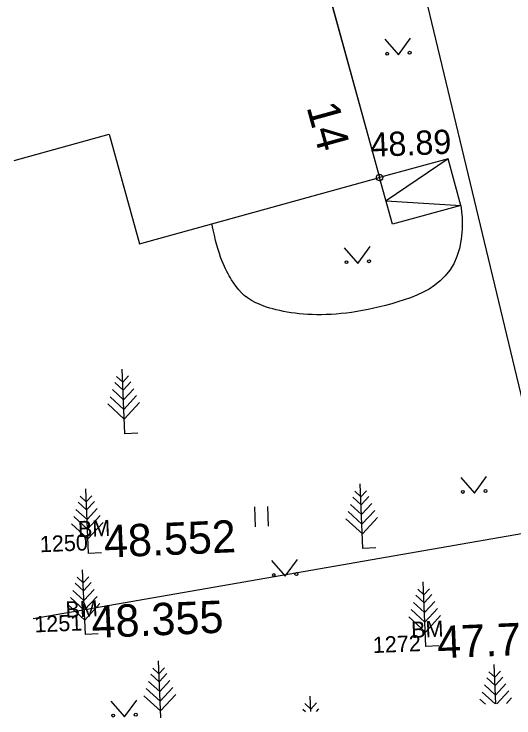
# Model space of a CAD drawing. Extents: x 641999 to 642085, y 6456465 to 6456594.
# Drawn here: x 642003.83 to 642019.4, y 6456464.94 to 6456486.83 of the extents above; entities that cross this region are included whole.
import ezdxf

# ---------------------------------------------------------------- set-up
doc = ezdxf.new("R2010")
doc.units = 0
for name, color, linetype in [('KQLVIKUD', 7, 'Continuous'), ('Level 1', 7, 'Continuous'), ('Level 12', 7, 'Continuous'), ('Level 13', 7, 'Continuous'), ('Level 14', 7, 'Continuous'), ('Level 15', 7, 'Continuous'), ('Level 16', 7, 'Continuous'), ('Level 17', 7, 'Continuous'), ('Level 18', 7, 'Continuous'), ('Level 21', 7, 'Continuous'), ('Level 23', 7, 'Continuous'), ('Level 24', 7, 'Continuous'), ('Level 30', 7, 'Continuous'), ('Level 31', 7, 'Continuous'), ('Level 40', 7, 'Continuous'), ('Level 41', 7, 'Continuous'), ('Level 49', 7, 'Continuous'), ('Level 5', 7, 'Continuous'), ('Level 53', 7, 'Continuous'), ('Level 54', 7, 'Continuous'), ('Level 62', 7, 'Continuous'), ('Level 63', 7, 'Continuous'), ('Level 7', 7, 'Continuous'), ('Level 9', 7, 'Continuous'), ('RESTKAEV', 7, 'Continuous')]:
    doc.layers.add(name, color=color, linetype=linetype)

# ---------------------------------------------------------------- blocks, each defined once
blk = doc.blocks.new('PUNKT9')
at = {"layer": 'Level 12'}
blk.add_circle((0, 0), 100, dxfattribs=at)
blk = doc.blocks.new('KMURU5')
at = {"layer": 'Level 15'}
for p, q in [((-403, 505), (0, 0)), ((0, 0), (397, 505))]:
    blk.add_line(p, q, dxfattribs=at)
for centre, radius in [((-353, 55), 42.8), ((347, 55), 45.2)]:
    blk.add_circle(centre, radius, dxfattribs=at)
blk = doc.blocks.new('KMAND6')
at = {"layer": 'Level 7'}
for p, q in [((0, 0), (0, 2000)), ((0, 1600), (-181.08, 1781.08)), ((0, 1600), (181.08, 1781.08)), ((0, 1350), (-248.65, 1598.65)), ((0, 1350), (248.65, 1598.65)), ((0, 1050), (-329.73, 1379.73)), ((0, 1050), (329.73, 1379.73)), ((0, 750), (-410.81, 1160.81)), ((0, 750), (410.81, 1160.81)), ((0, 450), (-491.89, 941.89)), ((0, 450), (491.89, 941.89)), ((400, 0), (0, 0))]:
    blk.add_line(p, q, dxfattribs=at)
blk = doc.blocks.new('KHEIN6')
at = {"layer": 'Level 15'}
for p, q in [((0, 620.11), (0, 0)), ((405.61, 608.83), (405.61, 0))]:
    blk.add_line(p, q, dxfattribs=at)
blk = doc.blocks.new('PUNK11')
at = {"layer": 'KQLVIKUD'}
blk.add_circle((0, 0), 100, dxfattribs=at)
blk = doc.blocks.new('KMURU7')
at = {"layer": 'RESTKAEV'}
for p, q in [((-403, 505), (0, 0)), ((0, 0), (397, 505))]:
    blk.add_line(p, q, dxfattribs=at)
for centre, radius in [((-353, 55), 42.8), ((347, 55), 45.2)]:
    blk.add_circle(centre, radius, dxfattribs=at)
blk = doc.blocks.new('KMAND8')
at = {"layer": 'Level 16'}
for p, q in [((0, 0), (0, 2000)), ((0, 1600), (-181.08, 1781.08)), ((0, 1600), (181.08, 1781.08)), ((0, 1350), (-248.65, 1598.65)), ((0, 1350), (248.65, 1598.65)), ((0, 1050), (-329.73, 1379.73)), ((0, 1050), (329.73, 1379.73)), ((0, 750), (-410.81, 1160.81)), ((0, 750), (410.81, 1160.81)), ((0, 450), (-491.89, 941.89)), ((0, 450), (491.89, 941.89)), ((400, 0), (0, 0))]:
    blk.add_line(p, q, dxfattribs=at)
blk = doc.blocks.new('KHEIN8')
at = {"layer": 'RESTKAEV'}
for p, q in [((0, 620.11), (0, 0)), ((405.61, 608.83), (405.61, 0))]:
    blk.add_line(p, q, dxfattribs=at)

msp = doc.modelspace()

# ---------------------------------------------------------------- linework, layer by layer
at = {"layer": 'Level 1'}
for p, q in [((642003.832, 6456482.282), (642006.794, 6456483.098)), ((642006.794, 6456483.098), (642007.734, 6456479.687)), ((642007.734, 6456479.687), (642015.214, 6456481.747)), ((642015.214, 6456481.747), (642015.214, 6456481.747))]:
    msp.add_line(p, q, dxfattribs=at)
msp.add_lwpolyline([(642004.277, 6456497.319), (642008.091, 6456498.378), (642008.888, 6456495.348), (642011.304, 6456495.942), (642015.214, 6456481.747)], dxfattribs=at)
at = {"layer": 'Level 13'}
msp.add_line((642016.341, 6456488.599), (642020.143, 6456472.769), dxfattribs=at)
at = {"layer": 'Level 14'}
msp.add_open_spline([(642017.745, 6456480.881), (642018.024, 6456478.723), (642015.624, 6456477.669), (642012.989, 6456477.355), (642011.137, 6456477.822), (642010.634, 6456478.482), (642010.193, 6456479.28), (642009.995, 6456480.31)], degree=3, dxfattribs=at)
at = {"layer": 'Level 17'}
for p, q in [((642017.345, 6456482.335), (642015.214, 6456481.747)), ((642017.745, 6456480.881), (642017.345, 6456482.335)), ((642015.614, 6456480.294), (642015.214, 6456481.747)), ((642017.745, 6456480.881), (642015.614, 6456480.294))]:
    msp.add_line(p, q, dxfattribs=at)
msp.add_lwpolyline([(642017.345, 6456482.335), (642015.414, 6456481.021), (642017.745, 6456480.881)], dxfattribs=at)
at = {"layer": 'Level 18'}
for p, q in [((642012.883, 6456490.206), (642015.214, 6456481.747)), ((642003.832, 6456482.282), (642006.794, 6456483.098)), ((642006.794, 6456483.098), (642007.734, 6456479.687)), ((642017.345, 6456482.335), (642015.214, 6456481.747)), ((642017.745, 6456480.881), (642017.345, 6456482.335)), ((642007.734, 6456479.687), (642015.214, 6456481.747)), ((642015.614, 6456480.294), (642015.214, 6456481.747)), ((642015.214, 6456481.747), (642015.214, 6456481.747)), ((642017.745, 6456480.881), (642015.614, 6456480.294))]:
    msp.add_line(p, q, dxfattribs=at)
msp.add_lwpolyline([(642017.345, 6456482.335), (642015.414, 6456481.021), (642017.745, 6456480.881)], dxfattribs=at)
at = {"layer": 'Level 21'}
for p, q in [((642008.4, 6456464.939), (642008.326, 6456466.712)), ((642008.343, 6456466.31), (642008.153, 6456466.484)), ((642008.343, 6456466.31), (642008.517, 6456466.5)), ((642018.837, 6456465.376), (642018.786, 6456466.605)), ((642008.353, 6456466.059), (642008.093, 6456466.298)), ((642008.353, 6456466.059), (642008.592, 6456466.319)), ((642018.803, 6456466.203), (642018.613, 6456466.377)), ((642018.803, 6456466.203), (642018.977, 6456466.393)), ((642018.813, 6456465.952), (642019.052, 6456466.212)), ((642008.366, 6456465.758), (642008.021, 6456466.075)), ((642008.366, 6456465.758), (642008.683, 6456466.103)), ((642018.813, 6456465.952), (642018.553, 6456466.191)), ((642018.826, 6456465.651), (642019.143, 6456465.996)), ((642008.378, 6456465.457), (642007.949, 6456465.852)), ((642008.378, 6456465.457), (642008.774, 6456465.887)), ((642018.826, 6456465.651), (642018.481, 6456465.968)), ((642018.863, 6456465.377), (642019.234, 6456465.779)), ((642008.391, 6456465.156), (642007.876, 6456465.629)), ((642008.391, 6456465.156), (642008.864, 6456465.67)), ((642013.076, 6456465.135), (642013.056, 6456465.616)), ((642018.811, 6456465.375), (642018.409, 6456465.745)), ((642019.164, 6456465.389), (642019.324, 6456465.563)), ((642013.073, 6456465.214), (642012.884, 6456465.389)), ((642013.073, 6456465.214), (642013.247, 6456465.404)), ((642018.51, 6456465.362), (642018.336, 6456465.522)), ((642012.905, 6456465.127), (642012.823, 6456465.203)), ((642013.248, 6456465.142), (642013.323, 6456465.224))]:
    msp.add_line(p, q, dxfattribs=at)
at = {"layer": 'Level 24'}
msp.add_line((642016.341, 6456488.599), (642020.143, 6456472.769), dxfattribs=at)
at = {"layer": 'Level 30'}
msp.add_open_spline([(642031.405, 6456465.901), (642031.115, 6456466.51), (642030.225, 6456468.45), (642028.631, 6456472.458), (642026.435, 6456478.243), (642025.067, 6456484.072), (642024.357, 6456488.651), (642023.274, 6456491.828), (642022.262, 6456495.256), (642021.052, 6456499.427), (642019.796, 6456502.814), (642019.463, 6456505.162), (642018.571, 6456506.285), (642017.224, 6456505.742), (642018.02, 6456505.933)], degree=3, dxfattribs=at)
at = {"layer": 'Level 40'}
msp.add_lwpolyline([(642004.428, 6456468.033), (642027.386, 6456472.025), (642029.072, 6456465.804)], dxfattribs=at)
msp.add_lwpolyline([(642004.428, 6456468.033), (642027.386, 6456472.025), (642029.072, 6456465.804)], dxfattribs=at)
at = {"layer": 'Level 41'}
for p, q in [((642017.74, 6456472.418), (642018.166, 6456471.928)), ((642018.166, 6456471.928), (642018.543, 6456472.452)), ((642011.85, 6456469.835), (642012.276, 6456469.345)), ((642012.276, 6456469.345), (642012.654, 6456469.869)), ((642006.849, 6456465.46), (642007.275, 6456464.97)), ((642007.275, 6456464.97), (642007.653, 6456465.494))]:
    msp.add_line(p, q, dxfattribs=at)
for centre, radius in [((642017.809, 6456471.968), 0.043), ((642018.512, 6456471.998), 0.0454), ((642011.92, 6456469.385), 0.043), ((642012.622, 6456469.415), 0.0454), ((642006.918, 6456465.01), 0.043), ((642007.621, 6456465.04), 0.0454)]:
    msp.add_circle(centre, radius, dxfattribs=at)
msp.add_open_spline([(642017.745, 6456480.881), (642018.024, 6456478.723), (642015.624, 6456477.669), (642012.989, 6456477.355), (642011.137, 6456477.822), (642010.634, 6456478.482), (642010.193, 6456479.28), (642009.995, 6456480.31)], degree=3, dxfattribs=at)
at = {"layer": 'Level 53'}
msp.add_lwpolyline([(642004.428, 6456468.033), (642027.386, 6456472.025), (642029.072, 6456465.804)], dxfattribs=at)
at = {"layer": 'Level 54'}
msp.add_line((642016.631, 6456467.275), (642016.631, 6456467.275), dxfattribs=at)
at = {"layer": 'Level 7'}
for p, q in [((642008.4, 6456464.939), (642008.326, 6456466.712)), ((642008.343, 6456466.31), (642008.153, 6456466.484)), ((642008.343, 6456466.31), (642008.517, 6456466.5)), ((642018.837, 6456465.376), (642018.786, 6456466.605)), ((642008.353, 6456466.059), (642008.093, 6456466.298)), ((642008.353, 6456466.059), (642008.592, 6456466.319)), ((642018.803, 6456466.203), (642018.613, 6456466.377)), ((642018.803, 6456466.203), (642018.977, 6456466.393)), ((642018.813, 6456465.952), (642019.052, 6456466.212)), ((642008.366, 6456465.758), (642008.021, 6456466.075)), ((642008.366, 6456465.758), (642008.683, 6456466.103)), ((642018.813, 6456465.952), (642018.553, 6456466.191)), ((642018.826, 6456465.651), (642019.143, 6456465.996)), ((642008.378, 6456465.457), (642007.949, 6456465.852)), ((642008.378, 6456465.457), (642008.774, 6456465.887)), ((642018.826, 6456465.651), (642018.481, 6456465.968)), ((642018.863, 6456465.377), (642019.234, 6456465.779)), ((642008.391, 6456465.156), (642007.876, 6456465.629)), ((642008.391, 6456465.156), (642008.864, 6456465.67)), ((642013.076, 6456465.135), (642013.056, 6456465.616)), ((642018.811, 6456465.375), (642018.409, 6456465.745)), ((642019.164, 6456465.389), (642019.324, 6456465.563)), ((642013.073, 6456465.214), (642012.884, 6456465.389)), ((642013.073, 6456465.214), (642013.247, 6456465.404)), ((642018.51, 6456465.362), (642018.336, 6456465.522)), ((642012.905, 6456465.127), (642012.823, 6456465.203)), ((642013.248, 6456465.142), (642013.323, 6456465.224))]:
    msp.add_line(p, q, dxfattribs=at)

# ---------------------------------------------------------------- block references
at = {"layer": 'Level 12', "xscale": 0.0010049292246302984, "yscale": 0.0010049292246302982, "rotation": 2.395773754129564}
msp.add_blockref('PUNKT9', (642015.214, 6456481.747), dxfattribs=at)
at = {"layer": 'Level 15', "xscale": 0.0010049292246302984, "yscale": 0.0010049292246302982, "rotation": 2.395773754129564}
for name, p in [('KMURU5', (642015.804, 6456485.561)), ('KMURU5', (642014.538, 6456479.076)), ('KHEIN6', (642011.342, 6456470.886))]:
    msp.add_blockref(name, p, dxfattribs=at)
at = {"layer": 'Level 21', "xscale": 0.0010049292246302984, "yscale": 0.0010049292246302982, "rotation": 2.395773754129564}
for p in [(642007.283, 6456473.781), (642014.697, 6456470.21), (642006.149, 6456470.056), (642006.051, 6456467.533), (642016.658, 6456467.16)]:
    msp.add_blockref('KMAND8', p, dxfattribs=at)
at = {"layer": 'Level 31', "xscale": 0.0010049292246302984, "yscale": 0.0010049292246302982, "rotation": 2.395773754129564}
for name, p in [('KMURU7', (642015.804, 6456485.561)), ('KMURU7', (642014.538, 6456479.076)), ('KHEIN8', (642011.342, 6456470.886))]:
    msp.add_blockref(name, p, dxfattribs=at)
at = {"layer": 'Level 7', "xscale": 0.0010049292246302984, "yscale": 0.0010049292246302982, "rotation": 2.395773754129564}
for p in [(642007.283, 6456473.781), (642014.697, 6456470.21), (642006.149, 6456470.056), (642006.051, 6456467.533), (642016.658, 6456467.16)]:
    msp.add_blockref('KMAND6', p, dxfattribs=at)
at = {"layer": 'Level 9', "xscale": 0.0010049292246302984, "yscale": 0.0010049292246302982, "rotation": 2.395773754129564}
msp.add_blockref('PUNK11', (642015.214, 6456481.747), dxfattribs=at)

# ---------------------------------------------------------------- texts
at = {"layer": 'Level 1'}
msp.add_text('14', height=1.0049, rotation=285.4009, dxfattribs=at).set_placement((642012.933, 6456483.945))
at = {"layer": 'Level 18'}
msp.add_text('14', height=1.0049, rotation=285.4009, dxfattribs=at).set_placement((642012.933, 6456483.945))
at = {"layer": 'Level 23'}
msp.add_text('48.89', height=0.7537, rotation=2.3958, dxfattribs=at).set_placement((642014.942, 6456482.389))
at = {"layer": 'Level 49'}
for p in [(642005.83, 6456470.56), (642005.443, 6456468.057), (642016.206, 6456467.425)]:
    msp.add_text('BM', height=0.5025, rotation=2.3958, dxfattribs=at).set_placement(p)
at = {"layer": 'Level 5'}
msp.add_text('48.89', height=0.7537, rotation=2.3958, dxfattribs=at).set_placement((642014.942, 6456482.389))
at = {"layer": 'Level 62'}
for s, p in [('1250', (642004.645, 6456470.091)), ('1251', (642004.472, 6456467.598)), ('1272', (642015.013, 6456466.956))]:
    msp.add_text(s, height=0.5025, rotation=2.3958, dxfattribs=at).set_placement(p)
at = {"layer": 'Level 63'}
for s, p in [(' 48.552', (642006.276, 6456469.908)), (' 48.355', (642005.89, 6456467.406)), (' 47.725', (642016.652, 6456466.773))]:
    msp.add_text(s, height=1.0049, rotation=2.3958, dxfattribs=at).set_placement(p)

doc.saveas('drawing.dxf')
